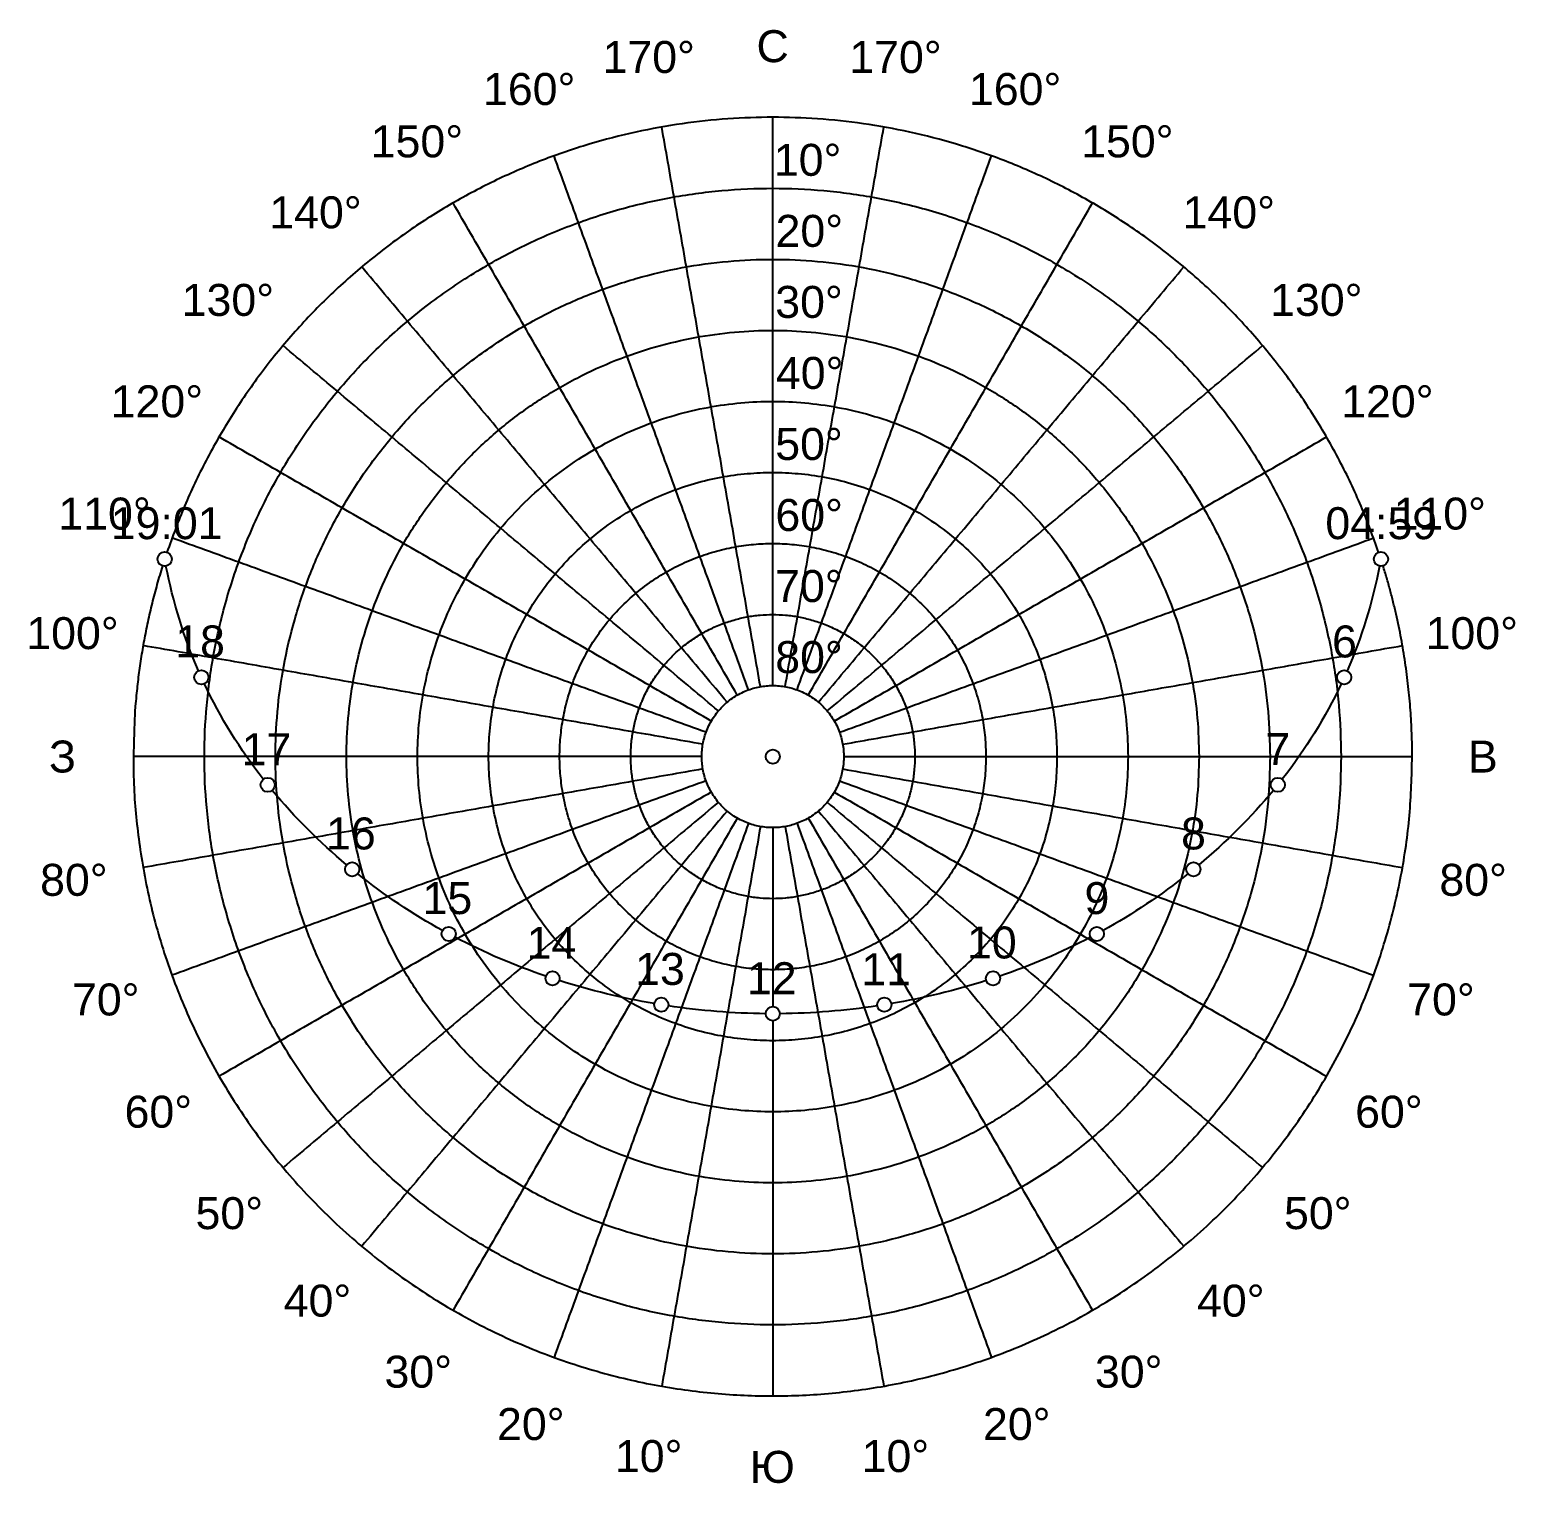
# Model space of a CAD drawing. Header units: metres. Extents: x -116 to 1000, y -497 to 102.
# Drawn here: x -104.6 to 104.5, y -102.3 to 102.3 of the extents above; entities that cross this region are included whole.
import ezdxf

# ---------------------------------------------------------------- set-up
doc = ezdxf.new("R2010")
doc.units = ezdxf.units.M
doc.layers.add('188', color=7, linetype='Continuous', true_color=0x000000)
doc.styles.add('Meters Architectural', font='arial.ttf')

msp = doc.modelspace()

# ---------------------------------------------------------------- linework, layer by layer
at = {"layer": '188'}
for centre in [(-85.6, 27.81), (85.6, 27.81), (-80.43, 11.16), (80.43, 11.16), (0, 0), (-71.09, -3.97), (71.09, -3.97), (-59.21, -15.87), (59.21, -15.87), (-45.61, -24.97), (45.61, -24.97), (-31, -31.22), (31, -31.22), (-15.7, -34.93), (0, -36.2), (15.7, -34.93)]:
    msp.add_circle(centre, 1, dxfattribs=at)
for points, weights, knots in [([(85.28, 28.76), (64.63, 90), (0, 90), (-64.63, 90), (-85.28, 28.76)], [0.900374776594, 0.77074739306, 1, 0.77074739306, 0.900374776594], [30.71761, 30.71761, 30.71761, 141.371669, 141.371669, 252.025729, 252.025729, 252.025729]), ([(80, 0), (80, 80), (0, 80), (-80, 80), (-80, 0), (-80, -80), (0, -80), (80, -80), (80, 0)], [1, 0.707106781187, 1, 0.707106781187, 1, 0.707106781187, 1, 0.707106781187, 1], [0, 0, 0, 125.663706, 125.663706, 251.327412, 251.327412, 376.991118, 376.991118, 502.654825, 502.654825, 502.654825]), ([(70, 0), (70, 70), (0, 70), (-70, 70), (-70, 0), (-70, -70), (0, -70), (70, -70), (70, 0)], [1, 0.707106781187, 1, 0.707106781187, 1, 0.707106781187, 1, 0.707106781187, 1], [0, 0, 0, 109.955743, 109.955743, 219.911486, 219.911486, 329.867229, 329.867229, 439.822972, 439.822972, 439.822972]), ([(60, 0), (60, 60), (0, 60), (-60, 60), (-60, 0), (-60, -60), (0, -60), (60, -60), (60, 0)], [1, 0.707106781187, 1, 0.707106781187, 1, 0.707106781187, 1, 0.707106781187, 1], [0, 0, 0, 94.24778, 94.24778, 188.495559, 188.495559, 282.743339, 282.743339, 376.991118, 376.991118, 376.991118]), ([(50, 0), (50, 50), (0, 50), (-50, 50), (-50, 0), (-50, -50), (0, -50), (50, -50), (50, 0)], [1, 0.707106781187, 1, 0.707106781187, 1, 0.707106781187, 1, 0.707106781187, 1], [0, 0, 0, 78.539816, 78.539816, 157.079633, 157.079633, 235.619449, 235.619449, 314.159265, 314.159265, 314.159265]), ([(40, 0), (40, 40), (0, 40), (-40, 40), (-40, 0), (-40, -40), (0, -40), (40, -40), (40, 0)], [1, 0.707106781187, 1, 0.707106781187, 1, 0.707106781187, 1, 0.707106781187, 1], [0, 0, 0, 62.831853, 62.831853, 125.663706, 125.663706, 188.495559, 188.495559, 251.327412, 251.327412, 251.327412]), ([(30, 0), (30, 30), (0, 30), (-30, 30), (-30, 0), (-30, -30), (0, -30), (30, -30), (30, 0)], [1, 0.707106781187, 1, 0.707106781187, 1, 0.707106781187, 1, 0.707106781187, 1], [0, 0, 0, 47.12389, 47.12389, 94.24778, 94.24778, 141.371669, 141.371669, 188.495559, 188.495559, 188.495559]), ([(-85.9, 26.86), (-90, 13.74), (-90, 0), (-90, -90), (0, -90), (90, -90), (90, 0)], [0.905191265185, 0.940514253348, 1, 0.707106781187, 1, 0.707106781187, 1], [254.031171, 254.031171, 254.031171, 282.743339, 282.743339, 424.115008, 424.115008, 565.486678, 565.486678, 565.486678]), ([(20, 0), (20, 20), (0, 20), (-20, 20), (-20, 0), (-20, -20), (0, -20), (20, -20), (20, 0)], [1, 0.707106781187, 1, 0.707106781187, 1, 0.707106781187, 1, 0.707106781187, 1], [0, 0, 0, 31.415927, 31.415927, 62.831853, 62.831853, 94.24778, 94.24778, 125.663706, 125.663706, 125.663706]), ([(10, 0), (10, 10), (0, 10), (-10, 10), (-10, 0), (-10, -10), (0, -10), (10, -10), (10, 0)], [1, 0.707106781187, 1, 0.707106781187, 1, 0.707106781187, 1, 0.707106781187, 1], [0, 0, 0, 15.707963, 15.707963, 31.415927, 31.415927, 47.12389, 47.12389, 62.831853, 62.831853, 62.831853])]:
    msp.add_rational_spline(points, weights, degree=2, knots=knots, dxfattribs=at)
for points, degree in [([(0, 10), (0, 50), (0, 90)], 2), ([(-1.74, 9.85), (-8.68, 49.24), (-15.63, 88.63)], 2), ([(1.74, 9.85), (8.68, 49.24), (15.63, 88.63)], 2), ([(-3.42, 9.4), (-17.1, 46.98), (-30.78, 84.57)], 2), ([(3.42, 9.4), (17.1, 46.98), (30.78, 84.57)], 2), ([(-5, 8.66), (-25, 43.3), (-45, 77.94)], 2), ([(5, 8.66), (25, 43.3), (45, 77.94)], 2), ([(-6.43, 7.66), (-32.14, 38.3), (-57.85, 68.94)], 2), ([(6.43, 7.66), (32.14, 38.3), (57.85, 68.94)], 2), ([(-7.66, 6.43), (-38.3, 32.14), (-68.94, 57.85)], 2), ([(7.66, 6.43), (38.3, 32.14), (68.94, 57.85)], 2), ([(-8.66, 5), (-43.3, 25), (-77.94, 45)], 2), ([(8.66, 5), (43.3, 25), (77.94, 45)], 2), ([(-9.4, 3.42), (-46.98, 17.1), (-84.57, 30.78)], 2), ([(9.4, 3.42), (46.98, 17.1), (84.57, 30.78)], 2), ([(-80.84, 12.07), (-82.9, 16.81), (-84.42, 21.78), (-85.41, 26.83)], 3), ([(85.41, 26.83), (84.42, 21.78), (82.9, 16.81), (80.84, 12.07)], 3), ([(-9.85, 1.74), (-49.24, 8.68), (-88.63, 15.63)], 2), ([(9.85, 1.74), (49.24, 8.68), (88.63, 15.63)], 2), ([(-71.71, -3.19), (-74.96, 0.97), (-77.76, 5.48), (-80.01, 10.25)], 3), ([(80.01, 10.25), (77.76, 5.48), (74.96, 0.97), (71.71, -3.19)], 3), ([(-10, 0), (-50, 0), (-90, 0)], 2), ([(10, 0), (50, 0), (90, 0)], 2), ([(-9.85, -1.74), (-49.24, -8.68), (-88.63, -15.63)], 2), ([(9.85, -1.74), (49.24, -8.68), (88.63, -15.63)], 2), ([(-9.4, -3.42), (-46.98, -17.1), (-84.57, -30.78)], 2), ([(9.4, -3.42), (46.98, -17.1), (84.57, -30.78)], 2), ([(-8.66, -5), (-43.3, -25), (-77.94, -45)], 2), ([(-59.98, -15.23), (-63.78, -12.06), (-67.31, -8.56), (-70.46, -4.75)], 3), ([(8.66, -5), (43.3, -25), (77.94, -45)], 2), ([(70.46, -4.75), (67.31, -8.56), (63.78, -12.06), (59.98, -15.23)], 3), ([(-7.66, -6.43), (-38.3, -32.14), (-68.94, -57.85)], 2), ([(-6.43, -7.66), (-32.14, -38.3), (-57.85, -68.94)], 2), ([(6.43, -7.66), (32.14, -38.3), (57.85, -68.94)], 2), ([(7.66, -6.43), (38.3, -32.14), (68.94, -57.85)], 2), ([(-5, -8.66), (-25, -43.3), (-45, -77.94)], 2), ([(-3.42, -9.4), (-17.1, -46.98), (-30.78, -84.57)], 2), ([(-1.74, -9.85), (-8.68, -49.24), (-15.63, -88.63)], 2), ([(0, -10), (0, -22.6), (0, -35.2)], 2), ([(1.74, -9.85), (8.68, -49.24), (15.63, -88.63)], 2), ([(3.42, -9.4), (17.1, -46.98), (30.78, -84.57)], 2), ([(5, -8.66), (25, -43.3), (45, -77.94)], 2), ([(-46.49, -24.49), (-50.68, -22.17), (-54.68, -19.48), (-58.43, -16.49)], 3), ([(58.43, -16.49), (54.68, -19.48), (50.68, -22.17), (46.49, -24.49)], 3), ([(-31.95, -30.9), (-36.34, -29.41), (-40.62, -27.59), (-44.73, -25.44)], 3), ([(44.73, -25.44), (40.62, -27.59), (36.34, -29.41), (31.95, -30.9)], 3), ([(-16.69, -34.77), (-21.21, -34), (-25.68, -32.92), (-30.05, -31.53)], 3), ([(30.05, -31.53), (25.68, -32.92), (21.21, -34), (16.69, -34.77)], 3), ([(-1, -36.19), (-5.59, -36.15), (-10.17, -35.77), (-14.71, -35.09)], 3), ([(14.71, -35.09), (10.17, -35.77), (5.59, -36.15), (1, -36.19)], 3), ([(0, -37.2), (0, -63.6), (0, -90)], 2)]:
    msp.add_open_spline(points, degree=degree, dxfattribs=at)
msp.add_rational_spline([(90, 0), (90, 13.74), (85.9, 26.86)], [1, 0.940514253348, 0.905191265185], degree=2, dxfattribs=at)

# ---------------------------------------------------------------- texts
at = {"layer": '188', "char_height": 4.5, "attachment_point": 1, "style": 'Meters Architectural'}
for s, insert, width in [('170°', (-23.96, 100.74), 34.0435), ('С', (-2.29, 102.26), 17.5598), ('170°', (10.77, 100.74), 34.0435), ('160°', (-40.79, 96.23), 34.0435), ('160°', (27.61, 96.23), 34.0435), ('150°', (-56.59, 88.86), 34.0435), ('150°', (43.41, 88.86), 34.0435), ('10°', (0.15, 86.26), 27.0978), ('140°', (-70.87, 78.87), 34.0435), ('140°', (57.69, 78.87), 34.0435), ('20°', (0.39, 76.26), 27.0978), ('130°', (-83.2, 66.54), 34.0435), ('30°', (0.35, 66.26), 27.0978), ('130°', (70.01, 66.54), 34.0435), ('40°', (0.44, 56.26), 27.0978), ('120°', (-93.19, 52.26), 34.0435), ('120°', (80.01, 52.26), 34.0435), ('50°', (0.35, 46.26), 27.0978), ('110°', (-100.56, 36.46), 34.0435), ('60°', (0.37, 36.26), 27.0978), ('110°', (87.38, 36.46), 34.0435), ('19:01', (-93.18, 35.11), 38.0054), ('04:59', (77.78, 35.11), 39.7663), ('70°', (0.33, 26.26), 27.0978), ('100°', (-105.07, 19.63), 34.0435), ('100°', (91.89, 19.63), 34.0435), ('18', (-84.11, 18.46), 22.4022), ('6', (78.72, 18.46), 15.4076), ('80°', (0.35, 16.26), 27.0978), ('З', (-101.88, 2.26), 16.0924), ('17', (-74.76, 3.28), 22.3533), ('7', (69.34, 3.31), 15.4076), ('В', (97.85, 2.25), 16.7283), ('16', (-62.88, -8.57), 22.3533), ('8', (57.47, -8.57), 15.4565), ('80°', (-103.13, -15.1), 27.0978), ('80°', (93.83, -15.1), 27.0978), ('15', (-49.3, -17.67), 22.4511), ('9', (43.88, -17.67), 15.4565), ('14', (-34.66, -23.97), 22.3043), ('10', (27.34, -23.92), 22.3533), ('13', (-19.37, -27.64), 22.3533), ('12', (-3.64, -28.95), 22.2554), ('11', (12.46, -27.68), 20.6413), ('70°', (-98.64, -31.94), 27.0978), ('70°', (89.3, -31.94), 27.0978), ('60°', (-91.24, -47.74), 27.0978), ('60°', (81.97, -47.74), 27.0978), ('50°', (-81.25, -62.02), 27.0978), ('50°', (71.96, -62.02), 27.0978), ('40°', (-68.84, -74.34), 27.0978), ('40°', (59.72, -74.34), 27.0978), ('30°', (-54.65, -84.34), 27.0978), ('30°', (45.35, -84.34), 27.0978), ('20°', (-38.81, -91.71), 27.0978), ('20°', (29.59, -91.71), 27.0978), ('10°', (-22.22, -96.22), 27.0978), ('10°', (12.51, -96.22), 27.0978), ('Ю', (-3.25, -97.74), 21.0326)]:
    msp.add_mtext(s, dxfattribs=dict(at, insert=insert, width=width))

doc.saveas('drawing.dxf')
